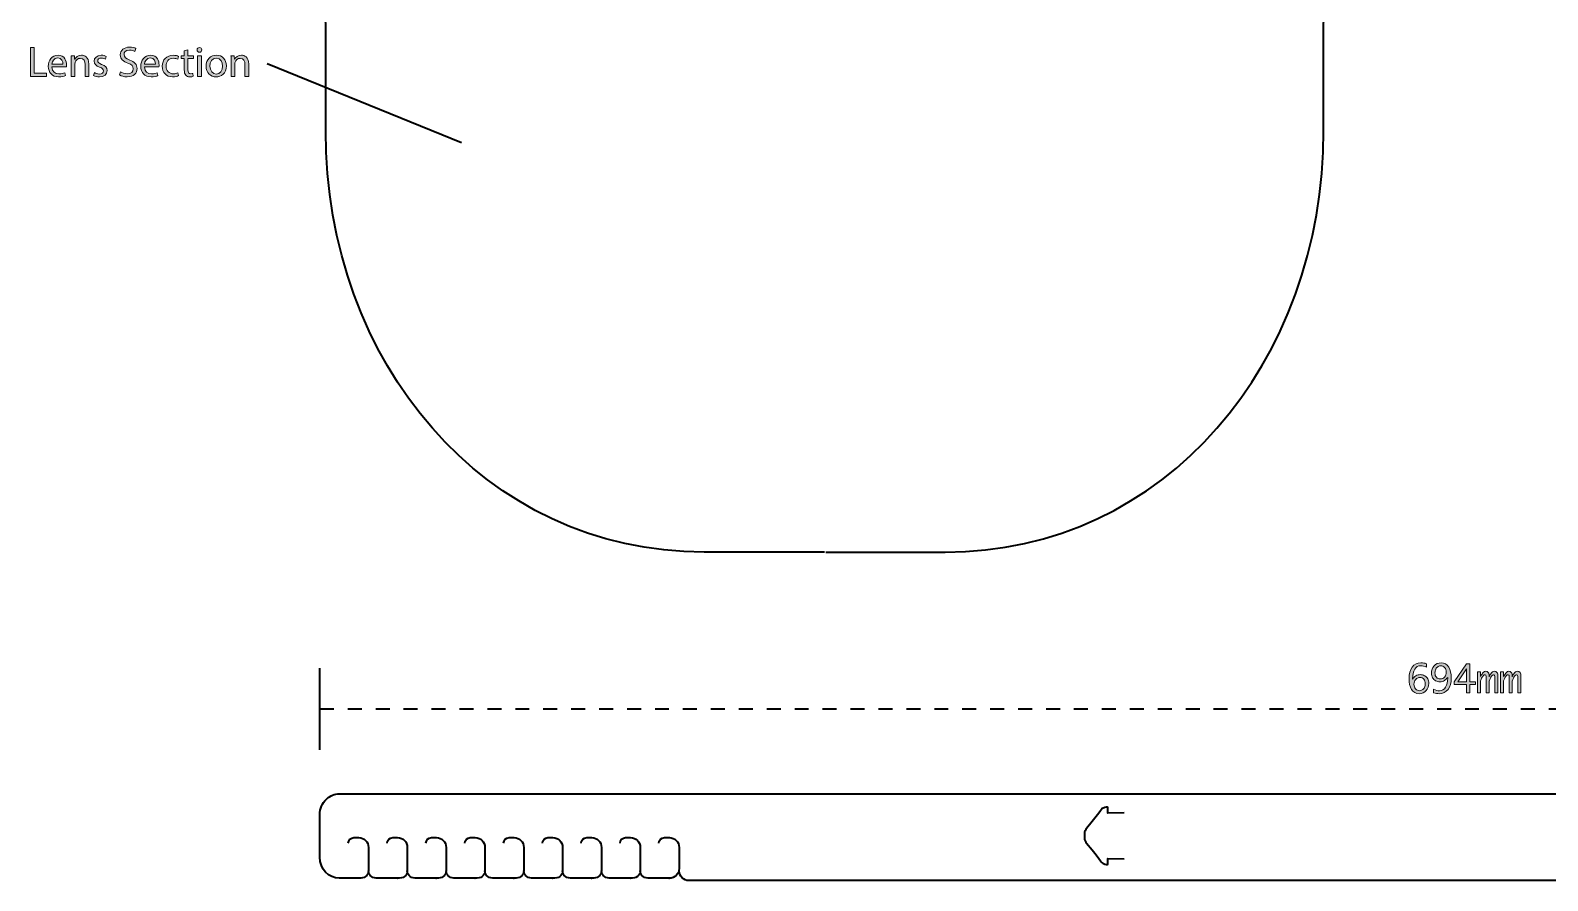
# Model space of a CAD drawing. Header units: inches. Extents: x 44 to 895, y -554 to -47.
# Drawn here: x 43.7 to 503.6, y -554.1 to -296.4 of the extents above; entities that cross this region are included whole.
import ezdxf

# ---------------------------------------------------------------- set-up
doc = ezdxf.new("R2010")
doc.units = ezdxf.units.IN
doc.header["$MEASUREMENT"] = 0
doc.linetypes.add('AI-Linetype-3', pattern=[8.466667, 4.233333, -4.233333])
doc.layers.add('Layer 1', color=7, linetype='Continuous')

# ---------------------------------------------------------------- blocks, each defined once
blk = doc.blocks.new('block 2')
at = {"layer": 'Layer 1', "true_color": 0x231f20}
h = blk.add_hatch(color=179, dxfattribs=at)
h.dxf.hatch_style = 2
h.paths.add_polyline_path([(43.66, -301.62), (44.78, -301.62), (44.78, -309.41), (48.52, -309.41), (48.52, -310.36), (43.66, -310.36)])
h = blk.add_hatch(color=179, dxfattribs=at)
h.dxf.hatch_style = 2
edge = h.paths.add_edge_path()
edge.add_spline(control_points=[(71.01, -308.98), (71.52, -309.29), (72.26, -309.55), (73.03, -309.55), (74.19, -309.55), (74.86, -308.94), (74.86, -308.06), (74.86, -307.24), (74.39, -306.78), (73.22, -306.32), (71.79, -305.82), (70.91, -305.08), (70.91, -303.85), (70.91, -302.49), (72.04, -301.48), (73.73, -301.48), (74.63, -301.48), (75.28, -301.68), (75.67, -301.9), (75.67, -301.9), (75.35, -302.82), (75.35, -302.82), (75.07, -302.67), (74.49, -302.41), (73.69, -302.41), (72.5, -302.41), (72.05, -303.12), (72.05, -303.72), (72.05, -304.54), (72.58, -304.94), (73.79, -305.4), (75.26, -305.97), (76.02, -306.69), (76.02, -307.97), (76.02, -309.32), (75.02, -310.49), (72.96, -310.49), (72.11, -310.49), (71.19, -310.24), (70.73, -309.93), (70.73, -309.93), (71.01, -308.98), (71.01, -308.98)], knot_values=[0, 0, 0, 0, 1, 1, 1, 2, 2, 2, 3, 3, 3, 4, 4, 4, 5, 5, 5, 6, 6, 6, 7, 7, 7, 8, 8, 8, 9, 9, 9, 10, 10, 10, 11, 11, 11, 12, 12, 12, 13, 13, 13, 14, 14, 14, 14], degree=3, periodic=1)
h = blk.add_hatch(color=179, dxfattribs=at)
h.dxf.hatch_style = 2
edge = h.paths.add_edge_path()
edge.add_spline(control_points=[(91.44, -302.28), (91.44, -302.28), (91.44, -304.08), (91.44, -304.08), (91.44, -304.08), (93.08, -304.08), (93.08, -304.08), (93.08, -304.08), (93.08, -304.95), (93.08, -304.95), (93.08, -304.95), (91.44, -304.95), (91.44, -304.95), (91.44, -304.95), (91.44, -308.33), (91.44, -308.33), (91.44, -309.11), (91.66, -309.55), (92.3, -309.55), (92.6, -309.55), (92.82, -309.51), (92.96, -309.47), (92.96, -309.47), (93.01, -310.33), (93.01, -310.33), (92.79, -310.42), (92.44, -310.49), (92, -310.49), (91.47, -310.49), (91.04, -310.32), (90.77, -310.01), (90.45, -309.67), (90.33, -309.11), (90.33, -308.37), (90.33, -308.37), (90.33, -304.95), (90.33, -304.95), (90.33, -304.95), (89.36, -304.95), (89.36, -304.95), (89.36, -304.95), (89.36, -304.08), (89.36, -304.08), (89.36, -304.08), (90.33, -304.08), (90.33, -304.08), (90.33, -304.08), (90.33, -302.58), (90.33, -302.58), (90.33, -302.58), (91.44, -302.28), (91.44, -302.28)], knot_values=[0, 0, 0, 0, 1, 1, 1, 2, 2, 2, 3, 3, 3, 4, 4, 4, 5, 5, 5, 6, 6, 6, 7, 7, 7, 8, 8, 8, 9, 9, 9, 10, 10, 10, 11, 11, 11, 12, 12, 12, 13, 13, 13, 14, 14, 14, 15, 15, 15, 16, 16, 16, 17, 17, 17, 17], degree=3, periodic=1)
h = blk.add_hatch(color=179, dxfattribs=at)
h.dxf.hatch_style = 2
edge = h.paths.add_edge_path()
edge.add_spline(control_points=[(95.63, -302.32), (95.64, -302.71), (95.36, -303.02), (94.9, -303.02), (94.5, -303.02), (94.22, -302.71), (94.22, -302.32), (94.22, -301.92), (94.52, -301.61), (94.93, -301.61), (95.36, -301.61), (95.63, -301.92), (95.63, -302.32)], knot_values=[0, 0, 0, 0, 1, 1, 1, 2, 2, 2, 3, 3, 3, 4, 4, 4, 4], degree=3, periodic=1)
h.paths.add_polyline_path([(94.36, -310.36), (94.36, -304.08), (95.5, -304.08), (95.5, -310.36)])
h = blk.add_hatch(color=179, dxfattribs=at)
h.dxf.hatch_style = 2
edge = h.paths.add_edge_path()
edge.add_spline(control_points=[(50.19, -307.43), (50.22, -308.97), (51.2, -309.6), (52.34, -309.6), (53.16, -309.6), (53.65, -309.46), (54.08, -309.28), (54.08, -309.28), (54.27, -310.1), (54.27, -310.1), (53.87, -310.28), (53.19, -310.49), (52.19, -310.49), (50.26, -310.49), (49.1, -309.22), (49.1, -307.32), (49.1, -305.43), (50.22, -303.94), (52.04, -303.94), (54.09, -303.94), (54.64, -305.74), (54.64, -306.89), (54.64, -307.13), (54.61, -307.31), (54.6, -307.43), (54.6, -307.43), (50.19, -307.43), (50.19, -307.43)], knot_values=[0, 0, 0, 0, 1, 1, 1, 2, 2, 2, 3, 3, 3, 4, 4, 4, 5, 5, 5, 6, 6, 6, 7, 7, 7, 8, 8, 8, 9, 9, 9, 9], degree=3, periodic=1)
edge = h.paths.add_edge_path()
edge.add_spline(control_points=[(53.54, -306.61), (53.55, -305.88), (53.24, -304.76), (51.95, -304.76), (50.8, -304.76), (50.29, -305.82), (50.2, -306.61), (50.2, -306.61), (53.54, -306.61), (53.54, -306.61)], knot_values=[0, 0, 0, 0, 1, 1, 1, 2, 2, 2, 3, 3, 3, 3], degree=3, periodic=1)
h = blk.add_hatch(color=179, dxfattribs=at)
h.dxf.hatch_style = 2
edge = h.paths.add_edge_path()
edge.add_spline(control_points=[(56.05, -305.78), (56.05, -305.13), (56.04, -304.6), (56, -304.08), (56, -304.08), (57.01, -304.08), (57.01, -304.08), (57.01, -304.08), (57.07, -305.12), (57.07, -305.12), (57.07, -305.12), (57.1, -305.12), (57.1, -305.12), (57.41, -304.52), (58.14, -303.94), (59.17, -303.94), (60.04, -303.94), (61.39, -304.46), (61.39, -306.61), (61.39, -306.61), (61.39, -310.36), (61.39, -310.36), (61.39, -310.36), (60.25, -310.36), (60.25, -310.36), (60.25, -310.36), (60.25, -306.74), (60.25, -306.74), (60.25, -305.73), (59.87, -304.89), (58.8, -304.89), (58.05, -304.89), (57.46, -305.42), (57.27, -306.05), (57.22, -306.19), (57.19, -306.39), (57.19, -306.58), (57.19, -306.58), (57.19, -310.36), (57.19, -310.36), (57.19, -310.36), (56.05, -310.36), (56.05, -310.36), (56.05, -310.36), (56.05, -305.78), (56.05, -305.78)], knot_values=[0, 0, 0, 0, 1, 1, 1, 2, 2, 2, 3, 3, 3, 4, 4, 4, 5, 5, 5, 6, 6, 6, 7, 7, 7, 8, 8, 8, 9, 9, 9, 10, 10, 10, 11, 11, 11, 12, 12, 12, 13, 13, 13, 14, 14, 14, 15, 15, 15, 15], degree=3, periodic=1)
h = blk.add_hatch(color=179, dxfattribs=at)
h.dxf.hatch_style = 2
edge = h.paths.add_edge_path()
edge.add_spline(control_points=[(63.09, -309.19), (63.43, -309.41), (64.02, -309.64), (64.59, -309.64), (65.42, -309.64), (65.81, -309.23), (65.81, -308.71), (65.81, -308.17), (65.49, -307.87), (64.65, -307.56), (63.52, -307.15), (62.99, -306.53), (62.99, -305.78), (62.99, -304.77), (63.8, -303.94), (65.15, -303.94), (65.79, -303.94), (66.34, -304.12), (66.69, -304.33), (66.69, -304.33), (66.41, -305.16), (66.41, -305.16), (66.16, -305), (65.71, -304.8), (65.13, -304.8), (64.45, -304.8), (64.08, -305.18), (64.08, -305.65), (64.08, -306.17), (64.45, -306.4), (65.27, -306.71), (66.36, -307.13), (66.91, -307.67), (66.91, -308.61), (66.91, -309.71), (66.06, -310.49), (64.57, -310.49), (63.88, -310.49), (63.25, -310.32), (62.81, -310.06), (62.81, -310.06), (63.09, -309.19), (63.09, -309.19)], knot_values=[0, 0, 0, 0, 1, 1, 1, 2, 2, 2, 3, 3, 3, 4, 4, 4, 5, 5, 5, 6, 6, 6, 7, 7, 7, 8, 8, 8, 9, 9, 9, 10, 10, 10, 11, 11, 11, 12, 12, 12, 13, 13, 13, 14, 14, 14, 14], degree=3, periodic=1)
h = blk.add_hatch(color=179, dxfattribs=at)
h.dxf.hatch_style = 2
edge = h.paths.add_edge_path()
edge.add_spline(control_points=[(78.23, -307.43), (78.26, -308.97), (79.24, -309.6), (80.38, -309.6), (81.2, -309.6), (81.69, -309.46), (82.12, -309.28), (82.12, -309.28), (82.32, -310.1), (82.32, -310.1), (81.91, -310.28), (81.23, -310.49), (80.23, -310.49), (78.3, -310.49), (77.14, -309.22), (77.14, -307.32), (77.14, -305.43), (78.26, -303.94), (80.09, -303.94), (82.13, -303.94), (82.68, -305.74), (82.68, -306.89), (82.68, -307.13), (82.65, -307.31), (82.64, -307.43), (82.64, -307.43), (78.23, -307.43), (78.23, -307.43)], knot_values=[0, 0, 0, 0, 1, 1, 1, 2, 2, 2, 3, 3, 3, 4, 4, 4, 5, 5, 5, 6, 6, 6, 7, 7, 7, 8, 8, 8, 9, 9, 9, 9], degree=3, periodic=1)
edge = h.paths.add_edge_path()
edge.add_spline(control_points=[(81.58, -306.61), (81.59, -305.88), (81.28, -304.76), (80, -304.76), (78.84, -304.76), (78.34, -305.82), (78.25, -306.61), (78.25, -306.61), (81.58, -306.61), (81.58, -306.61)], knot_values=[0, 0, 0, 0, 1, 1, 1, 2, 2, 2, 3, 3, 3, 3], degree=3, periodic=1)
h = blk.add_hatch(color=179, dxfattribs=at)
h.dxf.hatch_style = 2
edge = h.paths.add_edge_path()
edge.add_spline(control_points=[(88.56, -310.12), (88.27, -310.28), (87.61, -310.49), (86.76, -310.49), (84.87, -310.49), (83.64, -309.2), (83.64, -307.28), (83.64, -305.35), (84.96, -303.95), (87.01, -303.95), (87.68, -303.95), (88.28, -304.12), (88.59, -304.28), (88.59, -304.28), (88.33, -305.16), (88.33, -305.16), (88.06, -305), (87.63, -304.86), (87.01, -304.86), (85.57, -304.86), (84.79, -305.92), (84.79, -307.23), (84.79, -308.68), (85.73, -309.58), (86.97, -309.58), (87.62, -309.58), (88.05, -309.41), (88.37, -309.27), (88.37, -309.27), (88.56, -310.12), (88.56, -310.12)], knot_values=[0, 0, 0, 0, 1, 1, 1, 2, 2, 2, 3, 3, 3, 4, 4, 4, 5, 5, 5, 6, 6, 6, 7, 7, 7, 8, 8, 8, 9, 9, 9, 10, 10, 10, 10], degree=3, periodic=1)
h = blk.add_hatch(color=179, dxfattribs=at)
h.dxf.hatch_style = 2
edge = h.paths.add_edge_path()
edge.add_spline(control_points=[(103.07, -307.17), (103.07, -309.49), (101.46, -310.5), (99.95, -310.5), (98.25, -310.5), (96.94, -309.25), (96.94, -307.27), (96.94, -305.17), (98.31, -303.94), (100.05, -303.94), (101.85, -303.94), (103.07, -305.25), (103.07, -307.17)], knot_values=[0, 0, 0, 0, 1, 1, 1, 2, 2, 2, 3, 3, 3, 4, 4, 4, 4], degree=3, periodic=1)
edge = h.paths.add_edge_path()
edge.add_spline(control_points=[(98.09, -307.23), (98.09, -308.61), (98.88, -309.64), (100, -309.64), (101.09, -309.64), (101.9, -308.62), (101.9, -307.21), (101.9, -306.14), (101.37, -304.8), (100.03, -304.8), (98.68, -304.8), (98.09, -306.04), (98.09, -307.23)], knot_values=[0, 0, 0, 0, 1, 1, 1, 2, 2, 2, 3, 3, 3, 4, 4, 4, 4], degree=3, periodic=1)
h = blk.add_hatch(color=179, dxfattribs=at)
h.dxf.hatch_style = 2
edge = h.paths.add_edge_path()
edge.add_spline(control_points=[(104.51, -305.78), (104.51, -305.13), (104.5, -304.6), (104.46, -304.08), (104.46, -304.08), (105.47, -304.08), (105.47, -304.08), (105.47, -304.08), (105.54, -305.12), (105.54, -305.12), (105.54, -305.12), (105.56, -305.12), (105.56, -305.12), (105.87, -304.52), (106.6, -303.94), (107.64, -303.94), (108.5, -303.94), (109.85, -304.46), (109.85, -306.61), (109.85, -306.61), (109.85, -310.36), (109.85, -310.36), (109.85, -310.36), (108.71, -310.36), (108.71, -310.36), (108.71, -310.36), (108.71, -306.74), (108.71, -306.74), (108.71, -305.73), (108.34, -304.89), (107.26, -304.89), (106.51, -304.89), (105.92, -305.42), (105.73, -306.05), (105.68, -306.19), (105.65, -306.39), (105.65, -306.58), (105.65, -306.58), (105.65, -310.36), (105.65, -310.36), (105.65, -310.36), (104.51, -310.36), (104.51, -310.36), (104.51, -310.36), (104.51, -305.78), (104.51, -305.78)], knot_values=[0, 0, 0, 0, 1, 1, 1, 2, 2, 2, 3, 3, 3, 4, 4, 4, 5, 5, 5, 6, 6, 6, 7, 7, 7, 8, 8, 8, 9, 9, 9, 10, 10, 10, 11, 11, 11, 12, 12, 12, 13, 13, 13, 14, 14, 14, 15, 15, 15, 15], degree=3, periodic=1)
at = {"layer": 'Layer 1', "lineweight": 0}
for points in [[(43.66, -301.62), (44.78, -301.62), (44.78, -309.41), (48.52, -309.41), (48.52, -310.36), (43.66, -310.36), (43.66, -301.62)], [(94.36, -310.36), (94.36, -304.08), (95.5, -304.08), (95.5, -310.36), (94.36, -310.36)]]:
    blk.add_lwpolyline(points, dxfattribs=at)
for points, knots in [([(71.01, -308.98), (71.52, -309.29), (72.26, -309.55), (73.03, -309.55), (74.19, -309.55), (74.86, -308.94), (74.86, -308.06), (74.86, -307.24), (74.39, -306.78), (73.22, -306.32), (71.79, -305.82), (70.91, -305.08), (70.91, -303.85), (70.91, -302.49), (72.04, -301.48), (73.73, -301.48), (74.63, -301.48), (75.28, -301.68), (75.67, -301.9), (75.67, -301.9), (75.35, -302.82), (75.35, -302.82), (75.07, -302.67), (74.49, -302.41), (73.69, -302.41), (72.5, -302.41), (72.05, -303.12), (72.05, -303.72), (72.05, -304.54), (72.58, -304.94), (73.79, -305.4), (75.26, -305.97), (76.02, -306.69), (76.02, -307.97), (76.02, -309.32), (75.02, -310.49), (72.96, -310.49), (72.11, -310.49), (71.19, -310.24), (70.73, -309.93), (70.73, -309.93), (71.01, -308.98), (71.01, -308.98)], [0, 0, 0, 0, 1, 1, 1, 2, 2, 2, 3, 3, 3, 4, 4, 4, 5, 5, 5, 6, 6, 6, 7, 7, 7, 8, 8, 8, 9, 9, 9, 10, 10, 10, 11, 11, 11, 12, 12, 12, 13, 13, 13, 14, 14, 14, 14]), ([(91.44, -302.28), (91.44, -302.28), (91.44, -304.08), (91.44, -304.08), (91.44, -304.08), (93.08, -304.08), (93.08, -304.08), (93.08, -304.08), (93.08, -304.95), (93.08, -304.95), (93.08, -304.95), (91.44, -304.95), (91.44, -304.95), (91.44, -304.95), (91.44, -308.33), (91.44, -308.33), (91.44, -309.11), (91.66, -309.55), (92.3, -309.55), (92.6, -309.55), (92.82, -309.51), (92.96, -309.47), (92.96, -309.47), (93.01, -310.33), (93.01, -310.33), (92.79, -310.42), (92.44, -310.49), (92, -310.49), (91.47, -310.49), (91.04, -310.32), (90.77, -310.01), (90.45, -309.67), (90.33, -309.11), (90.33, -308.37), (90.33, -308.37), (90.33, -304.95), (90.33, -304.95), (90.33, -304.95), (89.36, -304.95), (89.36, -304.95), (89.36, -304.95), (89.36, -304.08), (89.36, -304.08), (89.36, -304.08), (90.33, -304.08), (90.33, -304.08), (90.33, -304.08), (90.33, -302.58), (90.33, -302.58), (90.33, -302.58), (91.44, -302.28), (91.44, -302.28)], [0, 0, 0, 0, 1, 1, 1, 2, 2, 2, 3, 3, 3, 4, 4, 4, 5, 5, 5, 6, 6, 6, 7, 7, 7, 8, 8, 8, 9, 9, 9, 10, 10, 10, 11, 11, 11, 12, 12, 12, 13, 13, 13, 14, 14, 14, 15, 15, 15, 16, 16, 16, 17, 17, 17, 17]), ([(95.63, -302.32), (95.64, -302.71), (95.36, -303.02), (94.9, -303.02), (94.5, -303.02), (94.22, -302.71), (94.22, -302.32), (94.22, -301.92), (94.52, -301.61), (94.93, -301.61), (95.36, -301.61), (95.63, -301.92), (95.63, -302.32)], [0, 0, 0, 0, 1, 1, 1, 2, 2, 2, 3, 3, 3, 4, 4, 4, 4]), ([(50.19, -307.43), (50.22, -308.97), (51.2, -309.6), (52.34, -309.6), (53.16, -309.6), (53.65, -309.46), (54.08, -309.28), (54.08, -309.28), (54.27, -310.1), (54.27, -310.1), (53.87, -310.28), (53.19, -310.49), (52.19, -310.49), (50.26, -310.49), (49.1, -309.22), (49.1, -307.32), (49.1, -305.43), (50.22, -303.94), (52.04, -303.94), (54.09, -303.94), (54.64, -305.74), (54.64, -306.89), (54.64, -307.13), (54.61, -307.31), (54.6, -307.43), (54.6, -307.43), (50.19, -307.43), (50.19, -307.43)], [0, 0, 0, 0, 1, 1, 1, 2, 2, 2, 3, 3, 3, 4, 4, 4, 5, 5, 5, 6, 6, 6, 7, 7, 7, 8, 8, 8, 9, 9, 9, 9]), ([(53.54, -306.61), (53.55, -305.88), (53.24, -304.76), (51.95, -304.76), (50.8, -304.76), (50.29, -305.82), (50.2, -306.61), (50.2, -306.61), (53.54, -306.61), (53.54, -306.61)], [0, 0, 0, 0, 1, 1, 1, 2, 2, 2, 3, 3, 3, 3]), ([(56.05, -305.78), (56.05, -305.13), (56.04, -304.6), (56, -304.08), (56, -304.08), (57.01, -304.08), (57.01, -304.08), (57.01, -304.08), (57.07, -305.12), (57.07, -305.12), (57.07, -305.12), (57.1, -305.12), (57.1, -305.12), (57.41, -304.52), (58.14, -303.94), (59.17, -303.94), (60.04, -303.94), (61.39, -304.46), (61.39, -306.61), (61.39, -306.61), (61.39, -310.36), (61.39, -310.36), (61.39, -310.36), (60.25, -310.36), (60.25, -310.36), (60.25, -310.36), (60.25, -306.74), (60.25, -306.74), (60.25, -305.73), (59.87, -304.89), (58.8, -304.89), (58.05, -304.89), (57.46, -305.42), (57.27, -306.05), (57.22, -306.19), (57.19, -306.39), (57.19, -306.58), (57.19, -306.58), (57.19, -310.36), (57.19, -310.36), (57.19, -310.36), (56.05, -310.36), (56.05, -310.36), (56.05, -310.36), (56.05, -305.78), (56.05, -305.78)], [0, 0, 0, 0, 1, 1, 1, 2, 2, 2, 3, 3, 3, 4, 4, 4, 5, 5, 5, 6, 6, 6, 7, 7, 7, 8, 8, 8, 9, 9, 9, 10, 10, 10, 11, 11, 11, 12, 12, 12, 13, 13, 13, 14, 14, 14, 15, 15, 15, 15]), ([(63.09, -309.19), (63.43, -309.41), (64.02, -309.64), (64.59, -309.64), (65.42, -309.64), (65.81, -309.23), (65.81, -308.71), (65.81, -308.17), (65.49, -307.87), (64.65, -307.56), (63.52, -307.15), (62.99, -306.53), (62.99, -305.78), (62.99, -304.77), (63.8, -303.94), (65.15, -303.94), (65.79, -303.94), (66.34, -304.12), (66.69, -304.33), (66.69, -304.33), (66.41, -305.16), (66.41, -305.16), (66.16, -305), (65.71, -304.8), (65.13, -304.8), (64.45, -304.8), (64.08, -305.18), (64.08, -305.65), (64.08, -306.17), (64.45, -306.4), (65.27, -306.71), (66.36, -307.13), (66.91, -307.67), (66.91, -308.61), (66.91, -309.71), (66.06, -310.49), (64.57, -310.49), (63.88, -310.49), (63.25, -310.32), (62.81, -310.06), (62.81, -310.06), (63.09, -309.19), (63.09, -309.19)], [0, 0, 0, 0, 1, 1, 1, 2, 2, 2, 3, 3, 3, 4, 4, 4, 5, 5, 5, 6, 6, 6, 7, 7, 7, 8, 8, 8, 9, 9, 9, 10, 10, 10, 11, 11, 11, 12, 12, 12, 13, 13, 13, 14, 14, 14, 14]), ([(78.23, -307.43), (78.26, -308.97), (79.24, -309.6), (80.38, -309.6), (81.2, -309.6), (81.69, -309.46), (82.12, -309.28), (82.12, -309.28), (82.32, -310.1), (82.32, -310.1), (81.91, -310.28), (81.23, -310.49), (80.23, -310.49), (78.3, -310.49), (77.14, -309.22), (77.14, -307.32), (77.14, -305.43), (78.26, -303.94), (80.09, -303.94), (82.13, -303.94), (82.68, -305.74), (82.68, -306.89), (82.68, -307.13), (82.65, -307.31), (82.64, -307.43), (82.64, -307.43), (78.23, -307.43), (78.23, -307.43)], [0, 0, 0, 0, 1, 1, 1, 2, 2, 2, 3, 3, 3, 4, 4, 4, 5, 5, 5, 6, 6, 6, 7, 7, 7, 8, 8, 8, 9, 9, 9, 9]), ([(81.58, -306.61), (81.59, -305.88), (81.28, -304.76), (80, -304.76), (78.84, -304.76), (78.34, -305.82), (78.25, -306.61), (78.25, -306.61), (81.58, -306.61), (81.58, -306.61)], [0, 0, 0, 0, 1, 1, 1, 2, 2, 2, 3, 3, 3, 3]), ([(88.56, -310.12), (88.27, -310.28), (87.61, -310.49), (86.76, -310.49), (84.87, -310.49), (83.64, -309.2), (83.64, -307.28), (83.64, -305.35), (84.96, -303.95), (87.01, -303.95), (87.68, -303.95), (88.28, -304.12), (88.59, -304.28), (88.59, -304.28), (88.33, -305.16), (88.33, -305.16), (88.06, -305), (87.63, -304.86), (87.01, -304.86), (85.57, -304.86), (84.79, -305.92), (84.79, -307.23), (84.79, -308.68), (85.73, -309.58), (86.97, -309.58), (87.62, -309.58), (88.05, -309.41), (88.37, -309.27), (88.37, -309.27), (88.56, -310.12), (88.56, -310.12)], [0, 0, 0, 0, 1, 1, 1, 2, 2, 2, 3, 3, 3, 4, 4, 4, 5, 5, 5, 6, 6, 6, 7, 7, 7, 8, 8, 8, 9, 9, 9, 10, 10, 10, 10]), ([(103.07, -307.17), (103.07, -309.49), (101.46, -310.5), (99.95, -310.5), (98.25, -310.5), (96.94, -309.25), (96.94, -307.27), (96.94, -305.17), (98.31, -303.94), (100.05, -303.94), (101.85, -303.94), (103.07, -305.25), (103.07, -307.17)], [0, 0, 0, 0, 1, 1, 1, 2, 2, 2, 3, 3, 3, 4, 4, 4, 4]), ([(98.09, -307.23), (98.09, -308.61), (98.88, -309.64), (100, -309.64), (101.09, -309.64), (101.9, -308.62), (101.9, -307.21), (101.9, -306.14), (101.37, -304.8), (100.03, -304.8), (98.68, -304.8), (98.09, -306.04), (98.09, -307.23)], [0, 0, 0, 0, 1, 1, 1, 2, 2, 2, 3, 3, 3, 4, 4, 4, 4]), ([(104.51, -305.78), (104.51, -305.13), (104.5, -304.6), (104.46, -304.08), (104.46, -304.08), (105.47, -304.08), (105.47, -304.08), (105.47, -304.08), (105.54, -305.12), (105.54, -305.12), (105.54, -305.12), (105.56, -305.12), (105.56, -305.12), (105.87, -304.52), (106.6, -303.94), (107.64, -303.94), (108.5, -303.94), (109.85, -304.46), (109.85, -306.61), (109.85, -306.61), (109.85, -310.36), (109.85, -310.36), (109.85, -310.36), (108.71, -310.36), (108.71, -310.36), (108.71, -310.36), (108.71, -306.74), (108.71, -306.74), (108.71, -305.73), (108.34, -304.89), (107.26, -304.89), (106.51, -304.89), (105.92, -305.42), (105.73, -306.05), (105.68, -306.19), (105.65, -306.39), (105.65, -306.58), (105.65, -306.58), (105.65, -310.36), (105.65, -310.36), (105.65, -310.36), (104.51, -310.36), (104.51, -310.36), (104.51, -310.36), (104.51, -305.78), (104.51, -305.78)], [0, 0, 0, 0, 1, 1, 1, 2, 2, 2, 3, 3, 3, 4, 4, 4, 5, 5, 5, 6, 6, 6, 7, 7, 7, 8, 8, 8, 9, 9, 9, 10, 10, 10, 11, 11, 11, 12, 12, 12, 13, 13, 13, 14, 14, 14, 15, 15, 15, 15])]:
    blk.add_open_spline(points, degree=3, knots=knots, dxfattribs=at)
blk = doc.blocks.new('block 10')
at = {"layer": 'Layer 1', "true_color": 0x009344}
h = blk.add_hatch(color=114, dxfattribs=at)
h.dxf.hatch_style = 2
edge = h.paths.add_edge_path()
edge.add_spline(control_points=[(462.65, -493.01), (462.92, -492.6), (463.26, -492.27), (463.66, -492.02), (464.06, -491.76), (464.51, -491.63), (464.99, -491.63), (465.45, -491.63), (465.89, -491.75), (466.3, -491.97), (466.71, -492.19), (467.02, -492.5), (467.24, -492.9), (467.45, -493.3), (467.56, -493.77), (467.56, -494.3), (467.56, -495.14), (467.29, -495.86), (466.76, -496.48), (466.22, -497.1), (465.52, -497.41), (464.64, -497.41), (463.61, -497.41), (462.84, -496.98), (462.33, -496.12), (461.82, -495.26), (461.57, -494.16), (461.57, -492.83), (461.57, -491.36), (461.89, -490.2), (462.54, -489.35), (463.19, -488.49), (464.06, -488.07), (465.17, -488.07), (465.76, -488.07), (466.34, -488.15), (466.9, -488.33), (466.9, -488.33), (466.9, -489.4), (466.9, -489.4), (466.27, -489.1), (465.68, -488.95), (465.12, -488.95), (464.34, -488.95), (463.73, -489.31), (463.29, -490.03), (462.86, -490.76), (462.65, -491.67), (462.65, -492.78), (462.65, -492.78), (462.65, -493.01), (462.65, -493.01)], knot_values=[0, 0, 0, 0, 1, 1, 1, 2, 2, 2, 3, 3, 3, 4, 4, 4, 5, 5, 5, 6, 6, 6, 7, 7, 7, 8, 8, 8, 9, 9, 9, 10, 10, 10, 11, 11, 11, 12, 12, 12, 13, 13, 13, 14, 14, 14, 15, 15, 15, 16, 16, 16, 17, 17, 17, 17], degree=3, periodic=1)
edge = h.paths.add_edge_path()
edge.add_spline(control_points=[(464.72, -496.53), (465, -496.53), (465.29, -496.45), (465.58, -496.28), (465.87, -496.11), (466.09, -495.85), (466.26, -495.5), (466.42, -495.15), (466.5, -494.77), (466.5, -494.36), (466.5, -493.82), (466.37, -493.38), (466.09, -493.03), (465.81, -492.69), (465.41, -492.51), (464.9, -492.51), (464.36, -492.51), (463.92, -492.71), (463.58, -493.11), (463.24, -493.51), (463.07, -494), (463.07, -494.57), (463.07, -495.15), (463.23, -495.62), (463.57, -495.98), (463.91, -496.35), (464.29, -496.53), (464.72, -496.53)], knot_values=[0, 0, 0, 0, 1, 1, 1, 2, 2, 2, 3, 3, 3, 4, 4, 4, 5, 5, 5, 6, 6, 6, 7, 7, 7, 8, 8, 8, 9, 9, 9, 9], degree=3, periodic=1)
h = blk.add_hatch(color=114, dxfattribs=at)
h.dxf.hatch_style = 2
edge = h.paths.add_edge_path()
edge.add_spline(control_points=[(473.29, -492.46), (473.02, -492.87), (472.68, -493.2), (472.28, -493.46), (471.87, -493.71), (471.43, -493.84), (470.94, -493.84), (470.48, -493.84), (470.05, -493.73), (469.64, -493.51), (469.23, -493.28), (468.91, -492.97), (468.7, -492.57), (468.48, -492.17), (468.37, -491.7), (468.37, -491.17), (468.37, -490.34), (468.64, -489.61), (469.18, -488.99), (469.71, -488.38), (470.42, -488.07), (471.29, -488.07), (472.33, -488.07), (473.1, -488.5), (473.6, -489.36), (474.11, -490.22), (474.37, -491.32), (474.37, -492.65), (474.37, -494.12), (474.05, -495.28), (473.4, -496.13), (472.75, -496.99), (471.87, -497.41), (470.77, -497.41), (470.17, -497.41), (469.59, -497.32), (469.03, -497.15), (469.03, -497.15), (469.03, -496.08), (469.03, -496.08), (469.66, -496.38), (470.26, -496.53), (470.81, -496.53), (471.6, -496.53), (472.21, -496.16), (472.64, -495.44), (473.07, -494.72), (473.29, -493.8), (473.29, -492.69), (473.29, -492.69), (473.29, -492.46), (473.29, -492.46)], knot_values=[0, 0, 0, 0, 1, 1, 1, 2, 2, 2, 3, 3, 3, 4, 4, 4, 5, 5, 5, 6, 6, 6, 7, 7, 7, 8, 8, 8, 9, 9, 9, 10, 10, 10, 11, 11, 11, 12, 12, 12, 13, 13, 13, 14, 14, 14, 15, 15, 15, 16, 16, 16, 17, 17, 17, 17], degree=3, periodic=1)
edge = h.paths.add_edge_path()
edge.add_spline(control_points=[(471.22, -488.95), (470.93, -488.95), (470.65, -489.03), (470.36, -489.2), (470.07, -489.37), (469.84, -489.63), (469.68, -489.97), (469.51, -490.32), (469.43, -490.71), (469.43, -491.12), (469.43, -491.66), (469.57, -492.1), (469.85, -492.44), (470.13, -492.79), (470.52, -492.96), (471.04, -492.96), (471.57, -492.96), (472.01, -492.76), (472.35, -492.36), (472.7, -491.96), (472.87, -491.47), (472.87, -490.91), (472.87, -490.33), (472.7, -489.86), (472.37, -489.49), (472.03, -489.13), (471.65, -488.95), (471.22, -488.95)], knot_values=[0, 0, 0, 0, 1, 1, 1, 2, 2, 2, 3, 3, 3, 4, 4, 4, 5, 5, 5, 6, 6, 6, 7, 7, 7, 8, 8, 8, 9, 9, 9, 9], degree=3, periodic=1)
h = blk.add_hatch(color=114, dxfattribs=at)
h.dxf.hatch_style = 2
h.paths.add_polyline_path([(478.98, -497.15), (478.98, -494.68), (475.23, -494.68), (475.23, -493.8), (478.98, -488.33), (480.03, -488.33), (480.03, -493.8), (481.67, -493.8), (481.67, -494.68), (480.03, -494.68), (480.03, -497.15)])
h.paths.add_polyline_path([(478.98, -493.8), (478.98, -489.93), (476.35, -493.8)])
h = blk.add_hatch(color=114, dxfattribs=at)
h.dxf.hatch_style = 2
edge = h.paths.add_edge_path()
edge.add_spline(control_points=[(482.34, -497.15), (482.34, -497.15), (482.34, -490.8), (482.34, -490.8), (482.34, -490.8), (483.27, -490.8), (483.27, -490.8), (483.27, -490.8), (483.27, -492.25), (483.27, -492.25), (483.56, -491.64), (483.83, -491.21), (484.08, -490.97), (484.34, -490.74), (484.59, -490.62), (484.85, -490.62), (485.15, -490.62), (485.4, -490.74), (485.59, -490.98), (485.78, -491.22), (485.87, -491.57), (485.87, -492.01), (485.87, -492.01), (485.87, -492.35), (485.87, -492.35), (486, -491.96), (486.15, -491.65), (486.32, -491.41), (486.5, -491.17), (486.68, -490.98), (486.87, -490.84), (487.06, -490.69), (487.28, -490.62), (487.52, -490.62), (487.8, -490.62), (488.03, -490.74), (488.22, -490.97), (488.42, -491.2), (488.51, -491.66), (488.51, -492.35), (488.51, -492.35), (488.51, -497.15), (488.51, -497.15), (488.51, -497.15), (487.59, -497.15), (487.59, -497.15), (487.59, -497.15), (487.59, -492.81), (487.59, -492.81), (487.59, -492.45), (487.58, -492.21), (487.55, -492.08), (487.53, -491.95), (487.48, -491.85), (487.42, -491.78), (487.35, -491.71), (487.27, -491.68), (487.19, -491.68), (487, -491.68), (486.79, -491.83), (486.56, -492.13), (486.34, -492.43), (486.11, -492.93), (485.87, -493.63), (485.87, -493.63), (485.87, -497.15), (485.87, -497.15), (485.87, -497.15), (484.99, -497.15), (484.99, -497.15), (484.99, -497.15), (484.99, -492.82), (484.99, -492.82), (484.99, -492.26), (484.93, -491.93), (484.82, -491.83), (484.71, -491.73), (484.62, -491.68), (484.53, -491.68), (484.33, -491.68), (484.13, -491.85), (483.9, -492.19), (483.68, -492.52), (483.47, -492.95), (483.27, -493.48), (483.27, -493.48), (483.27, -497.15), (483.27, -497.15), (483.27, -497.15), (482.34, -497.15), (482.34, -497.15)], knot_values=[0, 0, 0, 0, 1, 1, 1, 2, 2, 2, 3, 3, 3, 4, 4, 4, 5, 5, 5, 6, 6, 6, 7, 7, 7, 8, 8, 8, 9, 9, 9, 10, 10, 10, 11, 11, 11, 12, 12, 12, 13, 13, 13, 14, 14, 14, 15, 15, 15, 16, 16, 16, 17, 17, 17, 18, 18, 18, 19, 19, 19, 20, 20, 20, 21, 21, 21, 22, 22, 22, 23, 23, 23, 24, 24, 24, 25, 25, 25, 26, 26, 26, 27, 27, 27, 28, 28, 28, 29, 29, 29, 30, 30, 30, 30], degree=3, periodic=1)
h = blk.add_hatch(color=114, dxfattribs=at)
h.dxf.hatch_style = 2
edge = h.paths.add_edge_path()
edge.add_spline(control_points=[(489.33, -497.15), (489.33, -497.15), (489.33, -490.8), (489.33, -490.8), (489.33, -490.8), (490.25, -490.8), (490.25, -490.8), (490.25, -490.8), (490.25, -492.25), (490.25, -492.25), (490.54, -491.64), (490.81, -491.21), (491.07, -490.97), (491.32, -490.74), (491.57, -490.62), (491.83, -490.62), (492.14, -490.62), (492.39, -490.74), (492.57, -490.98), (492.76, -491.22), (492.85, -491.57), (492.85, -492.01), (492.85, -492.01), (492.85, -492.35), (492.85, -492.35), (492.98, -491.96), (493.13, -491.65), (493.31, -491.41), (493.48, -491.17), (493.66, -490.98), (493.85, -490.84), (494.04, -490.69), (494.26, -490.62), (494.51, -490.62), (494.78, -490.62), (495.01, -490.74), (495.21, -490.97), (495.4, -491.2), (495.5, -491.66), (495.5, -492.35), (495.5, -492.35), (495.5, -497.15), (495.5, -497.15), (495.5, -497.15), (494.57, -497.15), (494.57, -497.15), (494.57, -497.15), (494.57, -492.81), (494.57, -492.81), (494.57, -492.45), (494.56, -492.21), (494.54, -492.08), (494.51, -491.95), (494.47, -491.85), (494.4, -491.78), (494.33, -491.71), (494.26, -491.68), (494.18, -491.68), (493.98, -491.68), (493.77, -491.83), (493.54, -492.13), (493.32, -492.43), (493.09, -492.93), (492.85, -493.63), (492.85, -493.63), (492.85, -497.15), (492.85, -497.15), (492.85, -497.15), (491.97, -497.15), (491.97, -497.15), (491.97, -497.15), (491.97, -492.82), (491.97, -492.82), (491.97, -492.26), (491.92, -491.93), (491.81, -491.83), (491.7, -491.73), (491.6, -491.68), (491.51, -491.68), (491.32, -491.68), (491.11, -491.85), (490.89, -492.19), (490.66, -492.52), (490.45, -492.95), (490.25, -493.48), (490.25, -493.48), (490.25, -497.15), (490.25, -497.15), (490.25, -497.15), (489.33, -497.15), (489.33, -497.15)], knot_values=[0, 0, 0, 0, 1, 1, 1, 2, 2, 2, 3, 3, 3, 4, 4, 4, 5, 5, 5, 6, 6, 6, 7, 7, 7, 8, 8, 8, 9, 9, 9, 10, 10, 10, 11, 11, 11, 12, 12, 12, 13, 13, 13, 14, 14, 14, 15, 15, 15, 16, 16, 16, 17, 17, 17, 18, 18, 18, 19, 19, 19, 20, 20, 20, 21, 21, 21, 22, 22, 22, 23, 23, 23, 24, 24, 24, 25, 25, 25, 26, 26, 26, 27, 27, 27, 28, 28, 28, 29, 29, 29, 30, 30, 30, 30], degree=3, periodic=1)
at = {"layer": 'Layer 1', "lineweight": 0}
for points in [[(478.98, -497.15), (478.98, -494.68), (475.23, -494.68), (475.23, -493.8), (478.98, -488.33), (480.03, -488.33), (480.03, -493.8), (481.67, -493.8), (481.67, -494.68), (480.03, -494.68), (480.03, -497.15), (478.98, -497.15)], [(478.98, -493.8), (478.98, -489.93), (476.35, -493.8), (478.98, -493.8)]]:
    blk.add_lwpolyline(points, dxfattribs=at)
for points, knots in [([(462.65, -493.01), (462.92, -492.6), (463.26, -492.27), (463.66, -492.02), (464.06, -491.76), (464.51, -491.63), (464.99, -491.63), (465.45, -491.63), (465.89, -491.75), (466.3, -491.97), (466.71, -492.19), (467.02, -492.5), (467.24, -492.9), (467.45, -493.3), (467.56, -493.77), (467.56, -494.3), (467.56, -495.14), (467.29, -495.86), (466.76, -496.48), (466.22, -497.1), (465.52, -497.41), (464.64, -497.41), (463.61, -497.41), (462.84, -496.98), (462.33, -496.12), (461.82, -495.26), (461.57, -494.16), (461.57, -492.83), (461.57, -491.36), (461.89, -490.2), (462.54, -489.35), (463.19, -488.49), (464.06, -488.07), (465.17, -488.07), (465.76, -488.07), (466.34, -488.15), (466.9, -488.33), (466.9, -488.33), (466.9, -489.4), (466.9, -489.4), (466.27, -489.1), (465.68, -488.95), (465.12, -488.95), (464.34, -488.95), (463.73, -489.31), (463.29, -490.03), (462.86, -490.76), (462.65, -491.67), (462.65, -492.78), (462.65, -492.78), (462.65, -493.01), (462.65, -493.01)], [0, 0, 0, 0, 1, 1, 1, 2, 2, 2, 3, 3, 3, 4, 4, 4, 5, 5, 5, 6, 6, 6, 7, 7, 7, 8, 8, 8, 9, 9, 9, 10, 10, 10, 11, 11, 11, 12, 12, 12, 13, 13, 13, 14, 14, 14, 15, 15, 15, 16, 16, 16, 17, 17, 17, 17]), ([(473.29, -492.46), (473.02, -492.87), (472.68, -493.2), (472.28, -493.46), (471.87, -493.71), (471.43, -493.84), (470.94, -493.84), (470.48, -493.84), (470.05, -493.73), (469.64, -493.51), (469.23, -493.28), (468.91, -492.97), (468.7, -492.57), (468.48, -492.17), (468.37, -491.7), (468.37, -491.17), (468.37, -490.34), (468.64, -489.61), (469.18, -488.99), (469.71, -488.38), (470.42, -488.07), (471.29, -488.07), (472.33, -488.07), (473.1, -488.5), (473.6, -489.36), (474.11, -490.22), (474.37, -491.32), (474.37, -492.65), (474.37, -494.12), (474.05, -495.28), (473.4, -496.13), (472.75, -496.99), (471.87, -497.41), (470.77, -497.41), (470.17, -497.41), (469.59, -497.32), (469.03, -497.15), (469.03, -497.15), (469.03, -496.08), (469.03, -496.08), (469.66, -496.38), (470.26, -496.53), (470.81, -496.53), (471.6, -496.53), (472.21, -496.16), (472.64, -495.44), (473.07, -494.72), (473.29, -493.8), (473.29, -492.69), (473.29, -492.69), (473.29, -492.46), (473.29, -492.46)], [0, 0, 0, 0, 1, 1, 1, 2, 2, 2, 3, 3, 3, 4, 4, 4, 5, 5, 5, 6, 6, 6, 7, 7, 7, 8, 8, 8, 9, 9, 9, 10, 10, 10, 11, 11, 11, 12, 12, 12, 13, 13, 13, 14, 14, 14, 15, 15, 15, 16, 16, 16, 17, 17, 17, 17]), ([(471.22, -488.95), (470.93, -488.95), (470.65, -489.03), (470.36, -489.2), (470.07, -489.37), (469.84, -489.63), (469.68, -489.97), (469.51, -490.32), (469.43, -490.71), (469.43, -491.12), (469.43, -491.66), (469.57, -492.1), (469.85, -492.44), (470.13, -492.79), (470.52, -492.96), (471.04, -492.96), (471.57, -492.96), (472.01, -492.76), (472.35, -492.36), (472.7, -491.96), (472.87, -491.47), (472.87, -490.91), (472.87, -490.33), (472.7, -489.86), (472.37, -489.49), (472.03, -489.13), (471.65, -488.95), (471.22, -488.95)], [0, 0, 0, 0, 1, 1, 1, 2, 2, 2, 3, 3, 3, 4, 4, 4, 5, 5, 5, 6, 6, 6, 7, 7, 7, 8, 8, 8, 9, 9, 9, 9]), ([(482.34, -497.15), (482.34, -497.15), (482.34, -490.8), (482.34, -490.8), (482.34, -490.8), (483.27, -490.8), (483.27, -490.8), (483.27, -490.8), (483.27, -492.25), (483.27, -492.25), (483.56, -491.64), (483.83, -491.21), (484.08, -490.97), (484.34, -490.74), (484.59, -490.62), (484.85, -490.62), (485.15, -490.62), (485.4, -490.74), (485.59, -490.98), (485.78, -491.22), (485.87, -491.57), (485.87, -492.01), (485.87, -492.01), (485.87, -492.35), (485.87, -492.35), (486, -491.96), (486.15, -491.65), (486.32, -491.41), (486.5, -491.17), (486.68, -490.98), (486.87, -490.84), (487.06, -490.69), (487.28, -490.62), (487.52, -490.62), (487.8, -490.62), (488.03, -490.74), (488.22, -490.97), (488.42, -491.2), (488.51, -491.66), (488.51, -492.35), (488.51, -492.35), (488.51, -497.15), (488.51, -497.15), (488.51, -497.15), (487.59, -497.15), (487.59, -497.15), (487.59, -497.15), (487.59, -492.81), (487.59, -492.81), (487.59, -492.45), (487.58, -492.21), (487.55, -492.08), (487.53, -491.95), (487.48, -491.85), (487.42, -491.78), (487.35, -491.71), (487.27, -491.68), (487.19, -491.68), (487, -491.68), (486.79, -491.83), (486.56, -492.13), (486.34, -492.43), (486.11, -492.93), (485.87, -493.63), (485.87, -493.63), (485.87, -497.15), (485.87, -497.15), (485.87, -497.15), (484.99, -497.15), (484.99, -497.15), (484.99, -497.15), (484.99, -492.82), (484.99, -492.82), (484.99, -492.26), (484.93, -491.93), (484.82, -491.83), (484.71, -491.73), (484.62, -491.68), (484.53, -491.68), (484.33, -491.68), (484.13, -491.85), (483.9, -492.19), (483.68, -492.52), (483.47, -492.95), (483.27, -493.48), (483.27, -493.48), (483.27, -497.15), (483.27, -497.15), (483.27, -497.15), (482.34, -497.15), (482.34, -497.15)], [0, 0, 0, 0, 1, 1, 1, 2, 2, 2, 3, 3, 3, 4, 4, 4, 5, 5, 5, 6, 6, 6, 7, 7, 7, 8, 8, 8, 9, 9, 9, 10, 10, 10, 11, 11, 11, 12, 12, 12, 13, 13, 13, 14, 14, 14, 15, 15, 15, 16, 16, 16, 17, 17, 17, 18, 18, 18, 19, 19, 19, 20, 20, 20, 21, 21, 21, 22, 22, 22, 23, 23, 23, 24, 24, 24, 25, 25, 25, 26, 26, 26, 27, 27, 27, 28, 28, 28, 29, 29, 29, 30, 30, 30, 30]), ([(489.33, -497.15), (489.33, -497.15), (489.33, -490.8), (489.33, -490.8), (489.33, -490.8), (490.25, -490.8), (490.25, -490.8), (490.25, -490.8), (490.25, -492.25), (490.25, -492.25), (490.54, -491.64), (490.81, -491.21), (491.07, -490.97), (491.32, -490.74), (491.57, -490.62), (491.83, -490.62), (492.14, -490.62), (492.39, -490.74), (492.57, -490.98), (492.76, -491.22), (492.85, -491.57), (492.85, -492.01), (492.85, -492.01), (492.85, -492.35), (492.85, -492.35), (492.98, -491.96), (493.13, -491.65), (493.31, -491.41), (493.48, -491.17), (493.66, -490.98), (493.85, -490.84), (494.04, -490.69), (494.26, -490.62), (494.51, -490.62), (494.78, -490.62), (495.01, -490.74), (495.21, -490.97), (495.4, -491.2), (495.5, -491.66), (495.5, -492.35), (495.5, -492.35), (495.5, -497.15), (495.5, -497.15), (495.5, -497.15), (494.57, -497.15), (494.57, -497.15), (494.57, -497.15), (494.57, -492.81), (494.57, -492.81), (494.57, -492.45), (494.56, -492.21), (494.54, -492.08), (494.51, -491.95), (494.47, -491.85), (494.4, -491.78), (494.33, -491.71), (494.26, -491.68), (494.18, -491.68), (493.98, -491.68), (493.77, -491.83), (493.54, -492.13), (493.32, -492.43), (493.09, -492.93), (492.85, -493.63), (492.85, -493.63), (492.85, -497.15), (492.85, -497.15), (492.85, -497.15), (491.97, -497.15), (491.97, -497.15), (491.97, -497.15), (491.97, -492.82), (491.97, -492.82), (491.97, -492.26), (491.92, -491.93), (491.81, -491.83), (491.7, -491.73), (491.6, -491.68), (491.51, -491.68), (491.32, -491.68), (491.11, -491.85), (490.89, -492.19), (490.66, -492.52), (490.45, -492.95), (490.25, -493.48), (490.25, -493.48), (490.25, -497.15), (490.25, -497.15), (490.25, -497.15), (489.33, -497.15), (489.33, -497.15)], [0, 0, 0, 0, 1, 1, 1, 2, 2, 2, 3, 3, 3, 4, 4, 4, 5, 5, 5, 6, 6, 6, 7, 7, 7, 8, 8, 8, 9, 9, 9, 10, 10, 10, 11, 11, 11, 12, 12, 12, 13, 13, 13, 14, 14, 14, 15, 15, 15, 16, 16, 16, 17, 17, 17, 18, 18, 18, 19, 19, 19, 20, 20, 20, 21, 21, 21, 22, 22, 22, 23, 23, 23, 24, 24, 24, 25, 25, 25, 26, 26, 26, 27, 27, 27, 28, 28, 28, 29, 29, 29, 30, 30, 30, 30]), ([(464.72, -496.53), (465, -496.53), (465.29, -496.45), (465.58, -496.28), (465.87, -496.11), (466.09, -495.85), (466.26, -495.5), (466.42, -495.15), (466.5, -494.77), (466.5, -494.36), (466.5, -493.82), (466.37, -493.38), (466.09, -493.03), (465.81, -492.69), (465.41, -492.51), (464.9, -492.51), (464.36, -492.51), (463.92, -492.71), (463.58, -493.11), (463.24, -493.51), (463.07, -494), (463.07, -494.57), (463.07, -495.15), (463.23, -495.62), (463.57, -495.98), (463.91, -496.35), (464.29, -496.53), (464.72, -496.53)], [0, 0, 0, 0, 1, 1, 1, 2, 2, 2, 3, 3, 3, 4, 4, 4, 5, 5, 5, 6, 6, 6, 7, 7, 7, 8, 8, 8, 9, 9, 9, 9])]:
    blk.add_open_spline(points, degree=3, knots=knots, dxfattribs=at)

msp = doc.modelspace()

# ---------------------------------------------------------------- linework, layer by layer
at = {"layer": 'Layer 1', "color": 230, "lineweight": 35, "true_color": 0xec008b}
msp.add_lwpolyline([(115.43, -306.4), (174.33, -330.38)], dxfattribs=at)
at = {"layer": 'Layer 1', "color": 114, "lineweight": 35, "true_color": 0x009344}
msp.add_lwpolyline([(131.41, -514.39), (131.41, -489.7)], dxfattribs=at)
at = {"layer": 'Layer 1', "color": 114, "linetype": 'AI-Linetype-3', "lineweight": 35, "true_color": 0x009344}
msp.add_lwpolyline([(131.41, -502.05), (825.48, -502.05)], dxfattribs=at)
at = {"layer": 'Layer 1', "color": 179, "lineweight": 35, "true_color": 0x231f20}
for points, knots in [([(284.39, -454.51), (284.39, -454.51), (247.94, -454.51), (247.94, -454.51), (181.14, -454.51), (133.19, -396.96), (133.19, -326.82), (133.19, -326.82), (133.03, -195.2), (133.03, -195.2), (133.03, -191.88), (136.2, -189.49), (139.39, -190.39), (148.33, -192.9), (156.39, -195.05), (166.15, -196.89)], [0, 0, 0, 0, 1, 1, 1, 2, 2, 2, 3, 3, 3, 4, 4, 4, 5, 5, 5, 5]), ([(284.79, -454.51), (284.79, -454.51), (320.93, -454.51), (320.93, -454.51), (387.73, -454.51), (435.68, -396.96), (435.68, -326.82), (435.68, -326.82), (435.84, -195.2), (435.84, -195.2), (435.84, -191.88), (432.67, -189.49), (429.48, -190.39), (420.54, -192.9), (412.48, -195.05), (402.72, -196.89)], [0, 0, 0, 0, 1, 1, 1, 2, 2, 2, 3, 3, 3, 4, 4, 4, 5, 5, 5, 5]), ([(140.02, -542.72), (140.02, -541.78), (140.78, -541.02), (141.72, -541.02), (141.72, -541.02), (143.2, -541.02), (143.2, -541.02), (144.84, -541.02), (146.16, -542.35), (146.16, -543.98), (146.16, -543.98), (146.16, -551.1), (146.16, -551.1), (146.16, -552.74), (144.84, -553.36), (143.2, -553.36), (143.2, -553.36), (143.07, -553.36), (143.07, -553.36), (143.07, -553.36), (137.36, -553.36), (137.36, -553.36), (137.36, -553.36), (137.32, -553.35), (137.32, -553.35), (137.32, -553.35), (137.36, -553.35), (137.36, -553.35), (134.08, -553.35), (131.41, -550.51), (131.41, -547), (131.41, -547), (131.41, -534.07), (131.41, -534.07), (131.41, -532.25), (132.13, -530.61), (133.29, -529.45), (133.29, -529.45), (133.5, -529.24), (133.5, -529.24), (134.53, -528.34), (135.92, -527.72), (137.36, -527.72), (137.36, -527.72), (713.61, -527.72), (713.61, -527.72), (715.24, -527.72), (716.57, -529.05), (716.57, -530.69)], [0, 0, 0, 0, 1, 1, 1, 2, 2, 2, 3, 3, 3, 4, 4, 4, 5, 5, 5, 6, 6, 6, 7, 7, 7, 8, 8, 8, 9, 9, 9, 10, 10, 10, 11, 11, 11, 12, 12, 12, 13, 13, 13, 14, 14, 14, 15, 15, 15, 16, 16, 16, 16]), ([(816.87, -539.07), (816.87, -540), (816.11, -540.77), (815.18, -540.77), (815.18, -540.77), (813.69, -540.77), (813.69, -540.77), (812.06, -540.77), (810.73, -539.44), (810.73, -537.8), (810.73, -537.8), (810.73, -531.39), (810.73, -531.39), (810.73, -529.75), (812.06, -528.42), (813.69, -528.42), (813.69, -528.42), (813.82, -528.42), (813.82, -528.42), (813.82, -528.42), (813.69, -528.42), (813.69, -528.42), (813.69, -528.42), (819.53, -528.42), (819.53, -528.42), (819.53, -528.42), (819.57, -528.43), (819.57, -528.43), (819.57, -528.43), (819.53, -528.43), (819.53, -528.43), (822.82, -528.43), (825.48, -531.27), (825.48, -534.78), (825.48, -534.78), (825.48, -534.77), (825.48, -534.77), (825.48, -534.77), (825.48, -547.71), (825.48, -547.71), (825.48, -549.53), (824.76, -551.17), (823.61, -552.33), (823.61, -552.33), (823.32, -552.61), (823.32, -552.61), (822.29, -553.52), (820.97, -554.06), (819.53, -554.06), (819.53, -554.06), (243.25, -554.07), (243.25, -554.07)], [0, 0, 0, 0, 1, 1, 1, 2, 2, 2, 3, 3, 3, 4, 4, 4, 5, 5, 5, 6, 6, 6, 7, 7, 7, 8, 8, 8, 9, 9, 9, 10, 10, 10, 11, 11, 11, 12, 12, 12, 13, 13, 13, 14, 14, 14, 15, 15, 15, 16, 16, 16, 17, 17, 17, 17]), ([(375.27, -533.54), (375.27, -533.54), (370.25, -533.64), (370.25, -533.64), (370.25, -533.64), (370.25, -531.88), (370.25, -531.88), (370.25, -531.67), (369.33, -531.87), (369.13, -531.96), (368.03, -532.41), (369.13, -531.96), (363.83, -538.25), (363.47, -538.67), (363.19, -539.16), (363.19, -539.71), (363.19, -539.71), (363.19, -541.24), (363.19, -541.24), (363.19, -541.8), (363.47, -542.28), (363.83, -542.71), (369.13, -549), (368.03, -548.55), (369.13, -549), (369.33, -549.08), (370.25, -549.29), (370.25, -549.07), (370.25, -549.07), (370.25, -547.31), (370.25, -547.31), (370.25, -547.31), (375.27, -547.42), (375.27, -547.42)], [0, 0, 0, 0, 1, 1, 1, 2, 2, 2, 3, 3, 3, 4, 4, 4, 5, 5, 5, 6, 6, 6, 7, 7, 7, 8, 8, 8, 9, 9, 9, 10, 10, 10, 11, 11, 11, 11]), ([(151.79, -542.72), (151.79, -541.78), (152.55, -541.02), (153.49, -541.02), (153.49, -541.02), (154.97, -541.02), (154.97, -541.02), (156.61, -541.02), (157.93, -542.35), (157.93, -543.98), (157.93, -543.98), (157.93, -551.1), (157.93, -551.1), (157.93, -552.74), (156.61, -553.36), (154.97, -553.36), (154.97, -553.36), (154.84, -553.36), (154.84, -553.36), (154.84, -553.36), (154.97, -553.36), (154.97, -553.36), (154.97, -553.36), (149.13, -553.36), (149.13, -553.36), (147.49, -553.36), (146.16, -552.74), (146.16, -551.1)], [0, 0, 0, 0, 1, 1, 1, 2, 2, 2, 3, 3, 3, 4, 4, 4, 5, 5, 5, 6, 6, 6, 7, 7, 7, 8, 8, 8, 9, 9, 9, 9]), ([(163.56, -542.72), (163.56, -541.78), (164.32, -541.02), (165.26, -541.02), (165.26, -541.02), (166.74, -541.02), (166.74, -541.02), (168.38, -541.02), (169.7, -542.35), (169.7, -543.98), (169.7, -543.98), (169.7, -551.1), (169.7, -551.1), (169.7, -552.74), (168.38, -553.36), (166.74, -553.36), (166.74, -553.36), (166.61, -553.36), (166.61, -553.36), (166.61, -553.36), (166.74, -553.36), (166.74, -553.36), (166.74, -553.36), (160.9, -553.36), (160.9, -553.36), (159.26, -553.36), (157.93, -552.74), (157.93, -551.1)], [0, 0, 0, 0, 1, 1, 1, 2, 2, 2, 3, 3, 3, 4, 4, 4, 5, 5, 5, 6, 6, 6, 7, 7, 7, 8, 8, 8, 9, 9, 9, 9]), ([(175.33, -542.72), (175.33, -541.78), (176.09, -541.02), (177.02, -541.02), (177.02, -541.02), (178.51, -541.02), (178.51, -541.02), (180.15, -541.02), (181.47, -542.35), (181.47, -543.98), (181.47, -543.98), (181.47, -551.1), (181.47, -551.1), (181.47, -552.74), (180.15, -553.36), (178.51, -553.36), (178.51, -553.36), (178.38, -553.36), (178.38, -553.36), (178.38, -553.36), (178.51, -553.36), (178.51, -553.36), (178.51, -553.36), (172.67, -553.36), (172.67, -553.36), (171.03, -553.36), (169.7, -552.74), (169.7, -551.1)], [0, 0, 0, 0, 1, 1, 1, 2, 2, 2, 3, 3, 3, 4, 4, 4, 5, 5, 5, 6, 6, 6, 7, 7, 7, 8, 8, 8, 9, 9, 9, 9]), ([(187.1, -542.72), (187.1, -541.78), (187.86, -541.02), (188.79, -541.02), (188.79, -541.02), (190.28, -541.02), (190.28, -541.02), (191.91, -541.02), (193.24, -542.35), (193.24, -543.98), (193.24, -543.98), (193.24, -551.1), (193.24, -551.1), (193.24, -552.74), (191.91, -553.36), (190.28, -553.36), (190.28, -553.36), (190.15, -553.36), (190.15, -553.36), (190.15, -553.36), (190.28, -553.36), (190.28, -553.36), (190.28, -553.36), (184.44, -553.36), (184.44, -553.36), (182.8, -553.36), (181.47, -552.74), (181.47, -551.1)], [0, 0, 0, 0, 1, 1, 1, 2, 2, 2, 3, 3, 3, 4, 4, 4, 5, 5, 5, 6, 6, 6, 7, 7, 7, 8, 8, 8, 9, 9, 9, 9]), ([(198.87, -542.72), (198.87, -541.78), (199.63, -541.02), (200.56, -541.02), (200.56, -541.02), (202.05, -541.02), (202.05, -541.02), (203.68, -541.02), (205.01, -542.35), (205.01, -543.98), (205.01, -543.98), (205.01, -551.1), (205.01, -551.1), (205.01, -552.74), (203.68, -553.36), (202.05, -553.36), (202.05, -553.36), (201.92, -553.36), (201.92, -553.36), (201.92, -553.36), (202.05, -553.36), (202.05, -553.36), (202.05, -553.36), (196.21, -553.36), (196.21, -553.36), (194.57, -553.36), (193.24, -552.74), (193.24, -551.1)], [0, 0, 0, 0, 1, 1, 1, 2, 2, 2, 3, 3, 3, 4, 4, 4, 5, 5, 5, 6, 6, 6, 7, 7, 7, 8, 8, 8, 9, 9, 9, 9]), ([(210.63, -542.72), (210.63, -541.78), (211.4, -541.02), (212.33, -541.02), (212.33, -541.02), (213.82, -541.02), (213.82, -541.02), (215.45, -541.02), (216.78, -542.35), (216.78, -543.98), (216.78, -543.98), (216.78, -551.1), (216.78, -551.1), (216.78, -552.74), (215.45, -553.36), (213.82, -553.36), (213.82, -553.36), (213.69, -553.36), (213.69, -553.36), (213.69, -553.36), (213.82, -553.36), (213.82, -553.36), (213.82, -553.36), (207.98, -553.36), (207.98, -553.36), (206.34, -553.36), (205.01, -552.74), (205.01, -551.1)], [0, 0, 0, 0, 1, 1, 1, 2, 2, 2, 3, 3, 3, 4, 4, 4, 5, 5, 5, 6, 6, 6, 7, 7, 7, 8, 8, 8, 9, 9, 9, 9]), ([(222.4, -542.72), (222.4, -541.78), (223.16, -541.02), (224.1, -541.02), (224.1, -541.02), (225.59, -541.02), (225.59, -541.02), (227.22, -541.02), (228.55, -542.35), (228.55, -543.98), (228.55, -543.98), (228.55, -551.1), (228.55, -551.1), (228.55, -552.74), (227.22, -553.36), (225.59, -553.36), (225.59, -553.36), (225.46, -553.36), (225.46, -553.36), (225.46, -553.36), (225.59, -553.36), (225.59, -553.36), (225.59, -553.36), (219.75, -553.36), (219.75, -553.36), (218.11, -553.36), (216.78, -552.74), (216.78, -551.1)], [0, 0, 0, 0, 1, 1, 1, 2, 2, 2, 3, 3, 3, 4, 4, 4, 5, 5, 5, 6, 6, 6, 7, 7, 7, 8, 8, 8, 9, 9, 9, 9]), ([(234.17, -542.72), (234.17, -541.78), (234.93, -541.02), (235.87, -541.02), (235.87, -541.02), (237.35, -541.02), (237.35, -541.02), (238.99, -541.02), (240.32, -542.35), (240.32, -543.98), (240.32, -543.98), (240.32, -550.4), (240.32, -550.4), (240.32, -552.03), (238.99, -553.36), (237.35, -553.36), (237.35, -553.36), (237.23, -553.36), (237.23, -553.36), (237.23, -553.36), (237.35, -553.36), (237.35, -553.36), (237.35, -553.36), (231.52, -553.36), (231.52, -553.36), (229.88, -553.36), (228.55, -552.74), (228.55, -551.1)], [0, 0, 0, 0, 1, 1, 1, 2, 2, 2, 3, 3, 3, 4, 4, 4, 5, 5, 5, 6, 6, 6, 7, 7, 7, 8, 8, 8, 9, 9, 9, 9]), ([(243.25, -554.06), (243.25, -554.06), (243.29, -554.06), (243.29, -554.06), (241.65, -554.06), (240.32, -552.73), (240.32, -551.09)], [0, 0, 0, 0, 1, 1, 1, 2, 2, 2, 2])]:
    msp.add_open_spline(points, degree=3, knots=knots, dxfattribs=at)

# ---------------------------------------------------------------- block references
at = {"layer": 'Layer 1'}
for name in ['block 2', 'block 10']:
    msp.add_blockref(name, (0, 0), dxfattribs=at)

doc.saveas('drawing.dxf')
